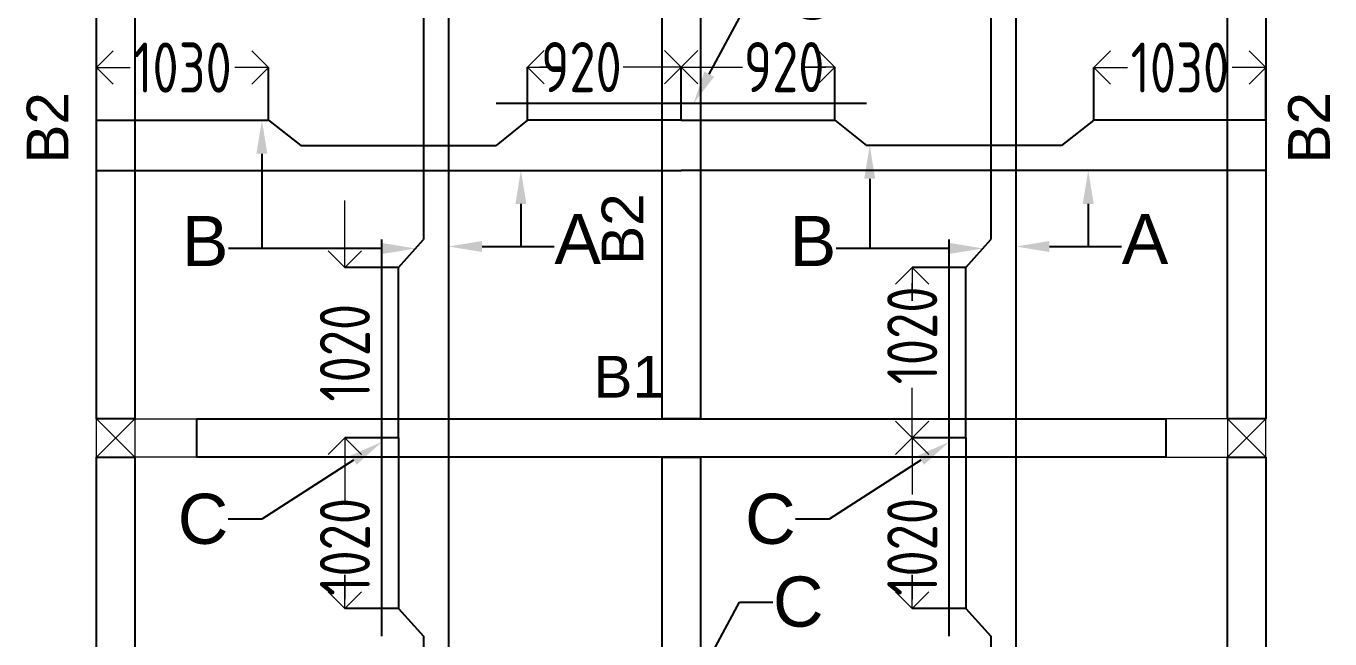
# Model space of a CAD drawing. Header units: inches. Extents: x -605 to 2991212, y -2872845 to 0.
# Drawn here: x 2845489 to 2853293, y -2246868 to -2243200 of the extents above; entities that cross this region are included whole.
import ezdxf
from ezdxf import colors
from ezdxf.entities.mleader import LeaderData, LeaderLine
from ezdxf.enums import TextEntityAlignment as Align
from ezdxf.math import Vec2, Vec3

# ---------------------------------------------------------------- set-up
doc = ezdxf.new("R2010")
doc.units = ezdxf.units.IN
doc.header["$LTSCALE"] = 600
doc.header["$MEASUREMENT"] = 0
for name, color, linetype, lineweight in [('rDIMension', 1, 'Continuous', 18), ('rRCC 2', 40, 'Continuous', 15), ('rREINF 1', 1, 'Continuous', 25)]:
    doc.layers.add(name, color=color, linetype=linetype, lineweight=lineweight)
doc.styles.add('DIM', font='geniso.shx', dxfattribs={"width": 0.85})
doc.styles.get("Standard").update_dxf_attribs({"font": 'arial.ttf'})
doc.dimstyles.new('ST-100', dxfattribs={"dimscale": 100, "dimtxt": 2.5, "dimasz": 2, "dimexe": 0.18, "dimexo": 0.0625, "dimgap": 0.2, "dimtad": 0, "dimdec": 0, "dimzin": 0, "dimdsep": 46, "dimtxsty": 'DIM', "dimblk": 'OPEN90', "dimcen": 0.09, "dimclrd": 256, "dimclrt": 7, "dimadec": 0, "dimazin": 0, "dimtfac": 1, "dimtdec": 0, "dimtofl": 0, "dimtmove": 0, "dimatfit": 3, "dimldrblk": 'OPEN90', "dimfxl": 1, "dimtolj": 1, "dimtzin": 0, "dimlwd": -1, "dimarcsym": 0})

# ---------------------------------------------------------------- blocks, each defined once
blk = doc.blocks.new('_Open90')
at = {"color": 0, "linetype": 'ByBlock', "lineweight": -2}
for p, q in [((-0.5, 0.5), (0, 0)), ((0, 0), (-1, 0)), ((0, 0), (-0.5, -0.5))]:
    blk.add_line(p, q, dxfattribs=at)
blk = doc.blocks.new('*D984')
at = {"layer": 'Defpoints', "color": 0, "linetype": 'ByBlock'}
for p in [(2846940.3, -2243448.6), (2845910.3, -2243764.3), (2846940.3, -2243764.3)]:
    blk.add_point(p, dxfattribs=at)
at = {"layer": 'rDIMension', "color": 0, "linetype": 'ByBlock', "lineweight": -2}
for p, q in [((2845910.3, -2243764.3), (2845910.3, -2243448.6)), ((2846940.3, -2243764.3), (2846940.3, -2243448.6))]:
    blk.add_line(p, q, dxfattribs=at)
at = {"layer": 'rDIMension'}
for p, q in [((2846110.3, -2243448.6), (2846111.9, -2243448.6)), ((2846740.3, -2243448.6), (2846738.6, -2243448.6))]:
    blk.add_line(p, q, dxfattribs=at)
at = {"layer": 'rDIMension', "linetype": 'ByBlock', "xscale": 200, "yscale": 200, "zscale": 200, "rotation": 180}
blk.add_blockref('_Open90', (2845910.3, -2243448.6), dxfattribs=at)
at = {"layer": 'rDIMension', "linetype": 'ByBlock', "xscale": 200, "yscale": 200, "zscale": 200}
blk.add_blockref('_Open90', (2846940.3, -2243448.6), dxfattribs=at)
at = {"layer": 'rDIMension', "color": 7, "linetype": 'ByBlock', "insert": (2846425.3, -2243448.6), "char_height": 300, "attachment_point": 5, "style": 'DIM'}
blk.add_mtext('\\A1;1030', dxfattribs=at)
blk = doc.blocks.new('*D985')
at = {"layer": 'Defpoints', "color": 0, "linetype": 'ByBlock'}
for p in [(2849410.3, -2243445.9), (2848490.3, -2243764.3), (2849410.3, -2243764.3)]:
    blk.add_point(p, dxfattribs=at)
at = {"layer": 'rDIMension', "color": 0, "linetype": 'ByBlock', "lineweight": -2}
for p, q in [((2848490.3, -2243764.3), (2848490.3, -2243445.9)), ((2849410.3, -2243764.3), (2849410.3, -2243445.9))]:
    blk.add_line(p, q, dxfattribs=at)
at = {"layer": 'rDIMension'}
for p, q in [((2848690.3, -2243445.9), (2848563.5, -2243445.9)), ((2849210.3, -2243445.9), (2849062.7, -2243445.9))]:
    blk.add_line(p, q, dxfattribs=at)
at = {"layer": 'rDIMension', "linetype": 'ByBlock', "xscale": 200, "yscale": 200, "zscale": 200, "rotation": 180}
blk.add_blockref('_Open90', (2848490.3, -2243445.9), dxfattribs=at)
at = {"layer": 'rDIMension', "linetype": 'ByBlock', "xscale": 200, "yscale": 200, "zscale": 200}
blk.add_blockref('_Open90', (2849410.3, -2243445.9), dxfattribs=at)
at = {"layer": 'rDIMension', "color": 7, "linetype": 'ByBlock', "insert": (2848813.1, -2243445.9), "char_height": 300, "attachment_point": 5, "style": 'DIM'}
blk.add_mtext('\\A1;920', dxfattribs=at)
blk = doc.blocks.new('*D986')
at = {"layer": 'Defpoints', "color": 0, "linetype": 'ByBlock'}
for p in [(2851880.3, -2243448.6), (2851880.3, -2243764.3), (2852910.3, -2243764.3)]:
    blk.add_point(p, dxfattribs=at)
at = {"layer": 'rDIMension', "color": 0, "linetype": 'ByBlock', "lineweight": -2}
for p, q in [((2851880.3, -2243764.3), (2851880.3, -2243448.6)), ((2852910.3, -2243764.3), (2852910.3, -2243448.6))]:
    blk.add_line(p, q, dxfattribs=at)
at = {"layer": 'rDIMension'}
for p, q in [((2852080.3, -2243448.6), (2852081.9, -2243448.6)), ((2852710.3, -2243448.6), (2852708.6, -2243448.6))]:
    blk.add_line(p, q, dxfattribs=at)
at = {"layer": 'rDIMension', "linetype": 'ByBlock', "xscale": 200, "yscale": 200, "zscale": 200, "rotation": 180}
blk.add_blockref('_Open90', (2851880.3, -2243448.6), dxfattribs=at)
at = {"layer": 'rDIMension', "linetype": 'ByBlock', "xscale": 200, "yscale": 200, "zscale": 200}
blk.add_blockref('_Open90', (2852910.3, -2243448.6), dxfattribs=at)
at = {"layer": 'rDIMension', "color": 7, "linetype": 'ByBlock', "insert": (2852395.3, -2243448.6), "char_height": 300, "attachment_point": 5, "style": 'DIM'}
blk.add_mtext('\\A1;1030', dxfattribs=at)
blk = doc.blocks.new('*D987')
at = {"layer": 'Defpoints', "color": 0, "linetype": 'ByBlock'}
for p in [(2849410.3, -2243445.9), (2849410.3, -2243764.3), (2850330.3, -2243764.3)]:
    blk.add_point(p, dxfattribs=at)
at = {"layer": 'rDIMension', "color": 0, "linetype": 'ByBlock', "lineweight": -2}
for p, q in [((2849410.3, -2243764.3), (2849410.3, -2243445.9)), ((2850330.3, -2243764.3), (2850330.3, -2243445.9))]:
    blk.add_line(p, q, dxfattribs=at)
at = {"layer": 'rDIMension'}
for p, q in [((2849610.3, -2243445.9), (2849776.8, -2243445.9)), ((2850130.3, -2243445.9), (2850276, -2243445.9))]:
    blk.add_line(p, q, dxfattribs=at)
at = {"layer": 'rDIMension', "linetype": 'ByBlock', "xscale": 200, "yscale": 200, "zscale": 200, "rotation": 180}
blk.add_blockref('_Open90', (2849410.3, -2243445.9), dxfattribs=at)
at = {"layer": 'rDIMension', "linetype": 'ByBlock', "xscale": 200, "yscale": 200, "zscale": 200}
blk.add_blockref('_Open90', (2850330.3, -2243445.9), dxfattribs=at)
at = {"layer": 'rDIMension', "color": 7, "linetype": 'ByBlock', "insert": (2850026.4, -2243445.9), "char_height": 300, "attachment_point": 5, "style": 'DIM'}
blk.add_mtext('\\A1;920', dxfattribs=at)
blk = doc.blocks.new('*D1056')
at = {"layer": 'Defpoints', "color": 0, "linetype": 'ByBlock'}
for p in [(2847717.8, -2244645), (2847397.1, -2245665), (2847717.8, -2245665)]:
    blk.add_point(p, dxfattribs=at)
at = {"layer": 'rDIMension'}
for p, q in [((2847397.1, -2244445), (2847397.1, -2244245)), ((2847397.1, -2245865), (2847397.1, -2246065))]:
    blk.add_line(p, q, dxfattribs=at)
at = {"layer": 'rDIMension', "color": 0, "linetype": 'ByBlock', "lineweight": -2}
for p, q in [((2847717.8, -2244645), (2847397.1, -2244645)), ((2847717.8, -2245665), (2847397.1, -2245665))]:
    blk.add_line(p, q, dxfattribs=at)
at = {"layer": 'rDIMension', "linetype": 'ByBlock', "xscale": 200, "yscale": 200, "zscale": 200}
for p, rotation in [((2847397.1, -2244645), 270), ((2847397.1, -2245665), 90)]:
    blk.add_blockref('_Open90', p, dxfattribs=dict(at, rotation=rotation))
at = {"layer": 'rDIMension', "color": 7, "linetype": 'ByBlock', "insert": (2847397.1, -2245155), "char_height": 300, "attachment_point": 5, "rotation": 90, "style": 'DIM'}
blk.add_mtext('\\A1;1020', dxfattribs=at)
blk = doc.blocks.new('*D1058')
at = {"layer": 'Defpoints', "color": 0, "linetype": 'ByBlock'}
for p in [(2851113.6, -2244645), (2850792.9, -2245665), (2851113.6, -2245665)]:
    blk.add_point(p, dxfattribs=at)
at = {"layer": 'rDIMension', "color": 0, "linetype": 'ByBlock', "lineweight": -2}
for p, q in [((2851113.6, -2244645), (2850792.9, -2244645)), ((2851113.6, -2245665), (2850792.9, -2245665))]:
    blk.add_line(p, q, dxfattribs=at)
at = {"layer": 'rDIMension'}
for p, q in [((2850792.9, -2244845), (2850792.9, -2244738.2)), ((2850792.9, -2245465), (2850792.9, -2245364.9))]:
    blk.add_line(p, q, dxfattribs=at)
at = {"layer": 'rDIMension', "linetype": 'ByBlock', "xscale": 200, "yscale": 200, "zscale": 200}
for p, rotation in [((2850792.9, -2244645), 90), ((2850792.9, -2245665), 270)]:
    blk.add_blockref('_Open90', p, dxfattribs=dict(at, rotation=rotation))
at = {"layer": 'rDIMension', "color": 7, "linetype": 'ByBlock', "insert": (2850792.9, -2245051.5), "char_height": 300, "attachment_point": 5, "rotation": 90, "style": 'DIM'}
blk.add_mtext('\\A1;1020', dxfattribs=at)
blk = doc.blocks.new('*D1059')
at = {"layer": 'Defpoints', "color": 0, "linetype": 'ByBlock'}
for p in [(2847397.1, -2245665), (2847717.8, -2245665), (2847717.8, -2246685)]:
    blk.add_point(p, dxfattribs=at)
at = {"layer": 'rDIMension', "color": 0, "linetype": 'ByBlock', "lineweight": -2}
for p, q in [((2847717.8, -2245665), (2847397.1, -2245665)), ((2847717.8, -2246685), (2847397.1, -2246685))]:
    blk.add_line(p, q, dxfattribs=at)
at = {"layer": 'rDIMension'}
for p, q in [((2847397.1, -2245865), (2847397.1, -2246003.3)), ((2847397.1, -2246485), (2847397.1, -2246630))]:
    blk.add_line(p, q, dxfattribs=at)
at = {"layer": 'rDIMension', "linetype": 'ByBlock', "xscale": 200, "yscale": 200, "zscale": 200}
for p, rotation in [((2847397.1, -2245665), 90), ((2847397.1, -2246685), 270)]:
    blk.add_blockref('_Open90', p, dxfattribs=dict(at, rotation=rotation))
at = {"layer": 'rDIMension', "color": 7, "linetype": 'ByBlock', "insert": (2847397.1, -2246316.7), "char_height": 300, "attachment_point": 5, "rotation": 90, "style": 'DIM'}
blk.add_mtext('\\A1;1020', dxfattribs=at)
blk = doc.blocks.new('*D1061')
at = {"layer": 'Defpoints', "color": 0, "linetype": 'ByBlock'}
for p in [(2850792.9, -2245665), (2851113.6, -2245665), (2851113.6, -2246685)]:
    blk.add_point(p, dxfattribs=at)
at = {"layer": 'rDIMension', "color": 0, "linetype": 'ByBlock', "lineweight": -2}
for p, q in [((2851113.6, -2245665), (2850792.9, -2245665)), ((2851113.6, -2246685), (2850792.9, -2246685))]:
    blk.add_line(p, q, dxfattribs=at)
at = {"layer": 'rDIMension'}
for p, q in [((2850792.9, -2245865), (2850792.9, -2246003.3)), ((2850792.9, -2246485), (2850792.9, -2246630))]:
    blk.add_line(p, q, dxfattribs=at)
at = {"layer": 'rDIMension', "linetype": 'ByBlock', "xscale": 200, "yscale": 200, "zscale": 200}
for p, rotation in [((2850792.9, -2245665), 90), ((2850792.9, -2246685), 270)]:
    blk.add_blockref('_Open90', p, dxfattribs=dict(at, rotation=rotation))
at = {"layer": 'rDIMension', "color": 7, "linetype": 'ByBlock', "insert": (2850792.9, -2246316.7), "char_height": 300, "attachment_point": 5, "rotation": 90, "style": 'DIM'}
blk.add_mtext('\\A1;1020', dxfattribs=at)

msp = doc.modelspace()

# ---------------------------------------------------------------- linework, layer by layer
at = {"color": 4, "linetype": 'ByBlock'}
for points in [[(2848017.8, -2241965), (2848017.8, -2245665)], [(2851413.6, -2241965), (2851413.6, -2245665)], [(2847867.8, -2243151.8), (2847867.8, -2244478.2)], [(2851263.6, -2243151.8), (2851263.6, -2244478.2)], [(2850518.5, -2243664.3), (2848302, -2243664.3)], [(2845910.3, -2243764.3), (2846940.3, -2243764.3), (2847133.5, -2243914.3)], [(2849410.3, -2243764.3), (2848490.3, -2243764.3), (2848302, -2243914.3)], [(2849410.3, -2243764.3), (2850330.3, -2243764.3), (2850518.5, -2243914.3)], [(2852910.3, -2243764.3), (2851880.3, -2243764.3), (2851687, -2243914.3)], [(2847133.5, -2243914.3), (2848302, -2243914.3)], [(2851687, -2243914.3), (2850518.5, -2243914.3)], [(2845910.3, -2244064.3), (2849410.3, -2244064.3)], [(2852910.3, -2244064.3), (2849410.3, -2244064.3)], [(2847617.8, -2246851.8), (2847617.8, -2244478.2)], [(2847717.8, -2245665), (2847717.8, -2244645), (2847867.8, -2244478.2)], [(2851013.6, -2246851.8), (2851013.6, -2244478.2)], [(2851113.6, -2245665), (2851113.6, -2244645), (2851263.6, -2244478.2)], [(2847717.8, -2245665), (2847717.8, -2246685), (2847867.8, -2246851.8)], [(2848017.8, -2245665), (2848017.8, -2249365)], [(2851113.6, -2245665), (2851113.6, -2246685), (2851263.6, -2246851.8)], [(2851413.6, -2245665), (2851413.6, -2249365)], [(2847867.8, -2246851.8), (2847867.8, -2248178.2)], [(2851263.6, -2246851.8), (2851263.6, -2248178.2)]]:
    msp.add_lwpolyline(points, dxfattribs=at)
at = {"color": 1, "linetype": 'ByBlock'}
for points in [[(2845910.3, -2242080), (2846140.3, -2242080), (2846140.3, -2245550), (2845910.3, -2245550)], [(2849295.3, -2242080), (2849525.3, -2242080), (2849525.3, -2245550), (2849295.3, -2245550)], [(2852680.3, -2242080), (2852910.3, -2242080), (2852910.3, -2245550), (2852680.3, -2245550)], [(2846510.3, -2245550), (2852310.3, -2245550), (2852310.3, -2245780), (2846510.3, -2245780)], [(2845910.3, -2245780), (2846140.3, -2245780), (2846140.3, -2249250), (2845910.3, -2249250)], [(2849295.3, -2245780), (2849525.3, -2245780), (2849525.3, -2249250), (2849295.3, -2249250)], [(2852680.3, -2245780), (2852910.3, -2245780), (2852910.3, -2249250), (2852680.3, -2249250)]]:
    msp.add_lwpolyline(points, close=True, dxfattribs=at)
at = {"layer": 'rRCC 2', "color": 6}
for p, q in [((2845910.3, -2245550), (2846140.3, -2245780)), ((2845910.3, -2245780), (2846140.3, -2245550)), ((2852910.3, -2245550), (2852680.3, -2245780)), ((2852910.3, -2245780), (2852680.3, -2245550))]:
    msp.add_line(p, q, dxfattribs=at)
for points in [[(2845910.3, -2245780), (2845910.3, -2245550), (2846510.3, -2245550), (2846510.3, -2245780)], [(2845910.3, -2245550), (2846140.3, -2245550), (2846140.3, -2245780), (2845910.3, -2245780)], [(2852910.3, -2245780), (2852910.3, -2245550), (2852310.3, -2245550), (2852310.3, -2245780)], [(2852910.3, -2245550), (2852680.3, -2245550), (2852680.3, -2245780), (2852910.3, -2245780)]]:
    msp.add_lwpolyline(points, close=True, dxfattribs=at)

# ---------------------------------------------------------------- texts
at = {"layer": 'rRCC 2'}
for p in [(2845617.6, -2243809.4), (2853168, -2243809.4), (2849058.9, -2244415.1)]:
    msp.add_text('B2', height=250, rotation=90, dxfattribs=at).set_placement(p, align=Align.MIDDLE_CENTER)
msp.add_text('B1', height=250, dxfattribs=at).set_placement((2849099, -2245298.9), align=Align.MIDDLE_CENTER)

# ---------------------------------------------------------------- dimensions: what is measured, and where the dimension line sits
at = {"layer": 'rDIMension', "color": 1, "linetype": 'ByBlock'}
for base, p1, p2, override, picture, middle in [((2846940.3, -2243448.6), (2845910.3, -2243764.3), (2846940.3, -2243764.3), {"dimtxt": 3, "dimasz": 2, "dimexe": 0, "dimexo": 0, "dimtmove": 1, "dimfxl": 1.25, "dimtfillclr": 256, "dimarcsym": 2}, '*D984', (2846425.3, -2243448.6)), ((2849410.3, -2243445.9), (2848490.3, -2243764.3), (2849410.3, -2243764.3), {"dimtxt": 3, "dimexe": 0, "dimexo": 0, "dimtmove": 1, "dimfxl": 1.25, "dimtfillclr": 256, "dimarcsym": 2}, '*D985', (2848813.1, -2243445.9))]:
    dim = msp.add_linear_dim(base=base, p1=p1, p2=p2, dimstyle='ST-100', override=override, dxfattribs=at)
    dim.commit()
    dim.dimension.update_dxf_attribs({"geometry": picture, "text_midpoint": middle, "dimtype": 160})
for base, p1, p2, angle, override, picture, middle in [((2849410.3, -2243445.9), (2850330.3, -2243764.3), (2849410.3, -2243764.3), 180, {"dimtxt": 3, "dimexe": 0, "dimexo": 0, "dimtmove": 1, "dimfxl": 1.25, "dimtfillclr": 256, "dimarcsym": 2}, '*D987', (2850026.4, -2243445.9)), ((2851880.3, -2243448.6), (2852910.3, -2243764.3), (2851880.3, -2243764.3), 180, {"dimtxt": 3, "dimasz": 2, "dimexe": 0, "dimexo": 0, "dimtmove": 1, "dimfxl": 1.25, "dimtfillclr": 256, "dimarcsym": 2}, '*D986', (2852395.3, -2243448.6)), ((2850792.9, -2245665), (2851113.6, -2244645), (2851113.6, -2245665), 90, {"dimtxt": 3, "dimexe": 0, "dimexo": 0, "dimtmove": 1, "dimfxl": 1.25, "dimtfillclr": 256, "dimarcsym": 2}, '*D1058', (2850792.9, -2245051.5)), ((2847397.1, -2245665), (2847717.8, -2246685), (2847717.8, -2245665), 90, {"dimtxt": 3, "dimexe": 0, "dimexo": 0, "dimtmove": 1, "dimfxl": 1.25, "dimtfillclr": 256, "dimarcsym": 2}, '*D1059', (2847397.1, -2246316.7)), ((2850792.9, -2245665), (2851113.6, -2246685), (2851113.6, -2245665), 90, {"dimtxt": 3, "dimexe": 0, "dimexo": 0, "dimtmove": 1, "dimfxl": 1.25, "dimtfillclr": 256, "dimarcsym": 2}, '*D1061', (2850792.9, -2246316.7))]:
    dim = msp.add_linear_dim(base=base, p1=p1, p2=p2, angle=angle, dimstyle='ST-100', override=override, dxfattribs=at)
    dim.commit()
    dim.dimension.update_dxf_attribs({"geometry": picture, "text_midpoint": middle, "dimtype": 160})
dim = msp.add_linear_dim(base=(2847397.1, -2245665), p1=(2847717.8, -2244645), p2=(2847717.8, -2245665), angle=90, dimstyle='ST-100', override={"dimtxt": 3, "dimexe": 0, "dimexo": 0, "dimtmove": 1, "dimfxl": 1.25, "dimtfillclr": 256, "dimarcsym": 2}, dxfattribs=at)
dim.commit()
dim.dimension.update_dxf_attribs({"geometry": '*D1056', "text_midpoint": (2847397.1, -2245155)})

# ---------------------------------------------------------------- leaders
at = {"layer": 'rREINF 1', "color": 3, "linetype": 'ByBlock'}
ml = msp.add_multileader_mtext('Standard', dxfattribs=at)
ml.set_content('C', color=3)
ml.set_leader_properties()
ml.build(insert=Vec2(0, 0))
ml.multileader.update_dxf_attribs({"text_top_attachment_type": 0, "text_bottom_attachment_type": 0, "dogleg_length": 200, "arrow_head_size": 200})
ctx = ml.context
ctx.base_point, ctx.char_height, ctx.arrow_head_size, ctx.landing_gap_size, ctx.plane_origin = Vec3(2850033, -2243012.4), 300, 200, 0.09, Vec3(2849062.2, -2243914.9)
notes = []
notes.append((ctx, [(0, (1, 1, 0), (2849833, -2243012.4), (1, 0), 200, [(0, [(2849483.6, -2243664.3)], 256, [])])]))
ctx.mtext.insert, ctx.mtext.flow_direction = Vec3(2850033.1, -2242859.9), 5
ml = msp.add_multileader_mtext('Standard', dxfattribs=at)
ml.set_content('B', color=3)
ml.set_leader_properties()
ml.build(insert=Vec2(0, 0))
ml.multileader.update_dxf_attribs({"text_top_attachment_type": 0, "text_bottom_attachment_type": 0, "dogleg_length": 200, "arrow_head_size": 200})
ctx = ml.context
ctx.base_point, ctx.char_height, ctx.arrow_head_size, ctx.landing_gap_size, ctx.plane_origin = Vec3(2846473.6, -2244530.7), 300, 200, 0.09, Vec3(2846934.4, -2243937.5)
ctx.text_align_type = 2
notes.append((ctx, [(0, (1, 1, 0), (2846900.3, -2244530.7), (-1, 0), 200, [(0, [(2846900.3, -2243764.3)], 256, [])])]))
ctx.mtext.insert, ctx.mtext.alignment, ctx.mtext.flow_direction = Vec3(2846700.2, -2244336.3), 3, 5
ml = msp.add_multileader_mtext('Standard', dxfattribs=at)
ml.set_content('B', color=3)
ml.set_leader_properties()
ml.build(insert=Vec2(0, 0))
ml.multileader.update_dxf_attribs({"text_top_attachment_type": 0, "text_bottom_attachment_type": 0, "dogleg_length": 200, "arrow_head_size": 200})
ctx = ml.context
ctx.base_point, ctx.char_height, ctx.arrow_head_size, ctx.landing_gap_size, ctx.plane_origin = Vec3(2850111.8, -2244530.7), 300, 200, 0.09, Vec3(2850572.6, -2243937.5)
ctx.text_align_type = 2
notes.append((ctx, [(0, (1, 1, 0), (2850538.5, -2244530.7), (-1, 0), 200, [(0, [(2850538.5, -2243914.3)], 256, [])])]))
ctx.mtext.insert, ctx.mtext.alignment, ctx.mtext.flow_direction = Vec3(2850338.4, -2244336.3), 3, 5
ml = msp.add_multileader_mtext('Standard', dxfattribs=at)
ml.set_content('A', color=3)
ml.set_leader_properties()
ml.build(insert=Vec2(0, 0))
ml.multileader.update_dxf_attribs({"text_top_attachment_type": 0, "text_bottom_attachment_type": 0, "dogleg_length": 200, "arrow_head_size": 200})
ctx = ml.context
ctx.base_point, ctx.char_height, ctx.arrow_head_size, ctx.landing_gap_size, ctx.plane_origin = Vec3(2848650.6, -2244519.5), 300, 200, 0.09, Vec3(2848604, -2243926.3)
notes.append((ctx, [(0, (1, 1, 0), (2848450.6, -2244519.5), (1, 0), 200, [(0, [(2848450.6, -2244064.3)], 256, [])])]))
ctx.mtext.insert, ctx.mtext.flow_direction = Vec3(2848650.7, -2244325.1), 5
ml = msp.add_multileader_mtext('Standard', dxfattribs=at)
ml.set_content('A', color=3)
ml.set_leader_properties()
ml.build(insert=Vec2(0, 0))
ml.multileader.update_dxf_attribs({"text_top_attachment_type": 0, "text_bottom_attachment_type": 0, "dogleg_length": 200, "arrow_head_size": 200})
ctx = ml.context
ctx.base_point, ctx.char_height, ctx.arrow_head_size, ctx.landing_gap_size, ctx.plane_origin = Vec3(2852046.4, -2244519.5), 300, 200, 0.09, Vec3(2851999.8, -2243926.3)
notes.append((ctx, [(0, (1, 1, 0), (2851846.4, -2244519.5), (1, 0), 200, [(0, [(2851846.4, -2244064.3)], 256, [])])]))
ctx.mtext.insert, ctx.mtext.flow_direction = Vec3(2852046.5, -2244325.1), 5
ml = msp.add_multileader_mtext('Standard', dxfattribs=at)
ml.set_content('', color=3)
ml.set_leader_properties()
ml.build(insert=Vec2(0, 0))
ml.multileader.update_dxf_attribs({"text_top_attachment_type": 0, "text_bottom_attachment_type": 0, "dogleg_length": 200, "arrow_head_size": 200})
ctx = ml.context
ctx.base_point, ctx.char_height, ctx.arrow_head_size, ctx.landing_gap_size, ctx.plane_origin = Vec3(2846700.1, -2244530.7), 300, 200, 0.09, Vec3(2847503.7, -2244530.7)
ctx.text_align_type = 2
notes.append((ctx, [(0, (1, 1, 0), (2846900.3, -2244530.7), (-1, 0), 200, [(0, [(2847819.9, -2244531.5)], 256, [])])]))
ctx.mtext.insert, ctx.mtext.alignment, ctx.mtext.flow_direction = Vec3(2846700.2, -2244380.7), 3, 5
ml = msp.add_multileader_mtext('Standard', dxfattribs=at)
ml.set_content('', color=3)
ml.set_leader_properties()
ml.build(insert=Vec2(0, 0))
ml.multileader.update_dxf_attribs({"text_top_attachment_type": 0, "text_bottom_attachment_type": 0, "dogleg_length": 200, "arrow_head_size": 200})
ctx = ml.context
ctx.base_point, ctx.char_height, ctx.arrow_head_size, ctx.landing_gap_size, ctx.plane_origin = Vec3(2848650.6, -2244519.5), 300, 200, 0.09, Vec3(2848034.7, -2244519.5)
notes.append((ctx, [(0, (1, 1, 0), (2848450.6, -2244519.5), (1, 0), 200, [(0, [(2848017.8, -2244519.5)], 256, [])])]))
ctx.mtext.insert, ctx.mtext.flow_direction = Vec3(2848650.7, -2244369.5), 5
ml = msp.add_multileader_mtext('Standard', dxfattribs=at)
ml.set_content('', color=3)
ml.set_leader_properties()
ml.build(insert=Vec2(0, 0))
ml.multileader.update_dxf_attribs({"text_top_attachment_type": 0, "text_bottom_attachment_type": 0, "dogleg_length": 200, "arrow_head_size": 200})
ctx = ml.context
ctx.base_point, ctx.char_height, ctx.arrow_head_size, ctx.landing_gap_size, ctx.plane_origin = Vec3(2850338.3, -2244530.7), 300, 200, 0.09, Vec3(2851141.8, -2244530.7)
ctx.text_align_type = 2
notes.append((ctx, [(0, (1, 1, 0), (2850538.5, -2244530.7), (-1, 0), 200, [(0, [(2851216.1, -2244531)], 256, [])])]))
ctx.mtext.insert, ctx.mtext.alignment, ctx.mtext.flow_direction = Vec3(2850338.4, -2244380.7), 3, 5
ml = msp.add_multileader_mtext('Standard', dxfattribs=at)
ml.set_content('', color=3)
ml.set_leader_properties()
ml.build(insert=Vec2(0, 0))
ml.multileader.update_dxf_attribs({"text_top_attachment_type": 0, "text_bottom_attachment_type": 0, "dogleg_length": 200, "arrow_head_size": 200})
ctx = ml.context
ctx.base_point, ctx.char_height, ctx.arrow_head_size, ctx.landing_gap_size, ctx.plane_origin = Vec3(2852046.4, -2244519.5), 300, 200, 0.09, Vec3(2851430.6, -2244519.5)
notes.append((ctx, [(0, (1, 1, 0), (2851846.4, -2244519.5), (1, 0), 200, [(0, [(2851413.6, -2244519.5)], 256, [])])]))
ctx.mtext.insert, ctx.mtext.flow_direction = Vec3(2852046.5, -2244369.5), 5
ml = msp.add_multileader_mtext('Standard', dxfattribs=at)
ml.set_content('C', color=3)
ml.set_leader_properties()
ml.build(insert=Vec2(0, 0))
ml.multileader.update_dxf_attribs({"text_top_attachment_type": 0, "text_bottom_attachment_type": 0, "dogleg_length": 200, "arrow_head_size": 200})
ctx = ml.context
ctx.base_point, ctx.char_height, ctx.arrow_head_size, ctx.landing_gap_size, ctx.plane_origin = Vec3(2846433.9, -2246151.3), 300, 200, 0.09, Vec3(2847196.4, -2245940)
ctx.text_align_type = 2
notes.append((ctx, [(1, (1, 1, 0), (2846899.3, -2246151.3), (-1, 0), 200, [(0, [(2847617.8, -2245689.4)], 256, [])])]))
ctx.mtext.insert, ctx.mtext.alignment, ctx.mtext.flow_direction = Vec3(2846699.2, -2245998.7), 3, 5
ml = msp.add_multileader_mtext('Standard', dxfattribs=at)
ml.set_content('C', color=3)
ml.set_leader_properties()
ml.build(insert=Vec2(0, 0))
ml.multileader.update_dxf_attribs({"text_top_attachment_type": 0, "text_bottom_attachment_type": 0, "dogleg_length": 200, "arrow_head_size": 200})
ctx = ml.context
ctx.base_point, ctx.char_height, ctx.arrow_head_size, ctx.landing_gap_size, ctx.plane_origin = Vec3(2849829.7, -2246151.3), 300, 200, 0.09, Vec3(2850592.2, -2245940)
ctx.text_align_type = 2
notes.append((ctx, [(1, (1, 1, 0), (2850295.1, -2246151.3), (-1, 0), 200, [(0, [(2851013.6, -2245689.4)], 256, [])])]))
ctx.mtext.insert, ctx.mtext.alignment, ctx.mtext.flow_direction = Vec3(2850095, -2245998.7), 3, 5
ml = msp.add_multileader_mtext('Standard', dxfattribs=at)
ml.set_content('C', color=3)
ml.set_leader_properties()
ml.build(insert=Vec2(0, 0))
ml.multileader.update_dxf_attribs({"text_top_attachment_type": 0, "text_bottom_attachment_type": 0, "dogleg_length": 200, "arrow_head_size": 200})
ctx = ml.context
ctx.base_point, ctx.char_height, ctx.arrow_head_size, ctx.landing_gap_size, ctx.plane_origin = Vec3(2849959.2, -2246646.8), 300, 200, 0.09, Vec3(2848988.4, -2247549.3)
notes.append((ctx, [(0, (1, 1, 0), (2849759.2, -2246646.8), (1, 0), 200, [(0, [(2849409.8, -2247298.7)], 256, [])])]))
ctx.mtext.insert, ctx.mtext.flow_direction = Vec3(2849959.3, -2246494.2), 5
for ctx, leaders in notes:
    for number, flags, end, landing, length, lines in leaders:
        leader = LeaderData()
        leader.index, (leader.has_last_leader_line, leader.has_dogleg_vector, leader.attachment_direction) = number, flags
        leader.last_leader_point, leader.dogleg_vector, leader.dogleg_length = Vec3(end), Vec3(landing), length
        for number, points, colour, breaks in lines:
            line = LeaderLine()
            line.index, line.vertices, line.color, line.breaks = number, Vec3.list(points), colors.encode_raw_color(colour), breaks
            leader.lines.append(line)
        ctx.leaders.append(leader)

doc.saveas('drawing.dxf')
